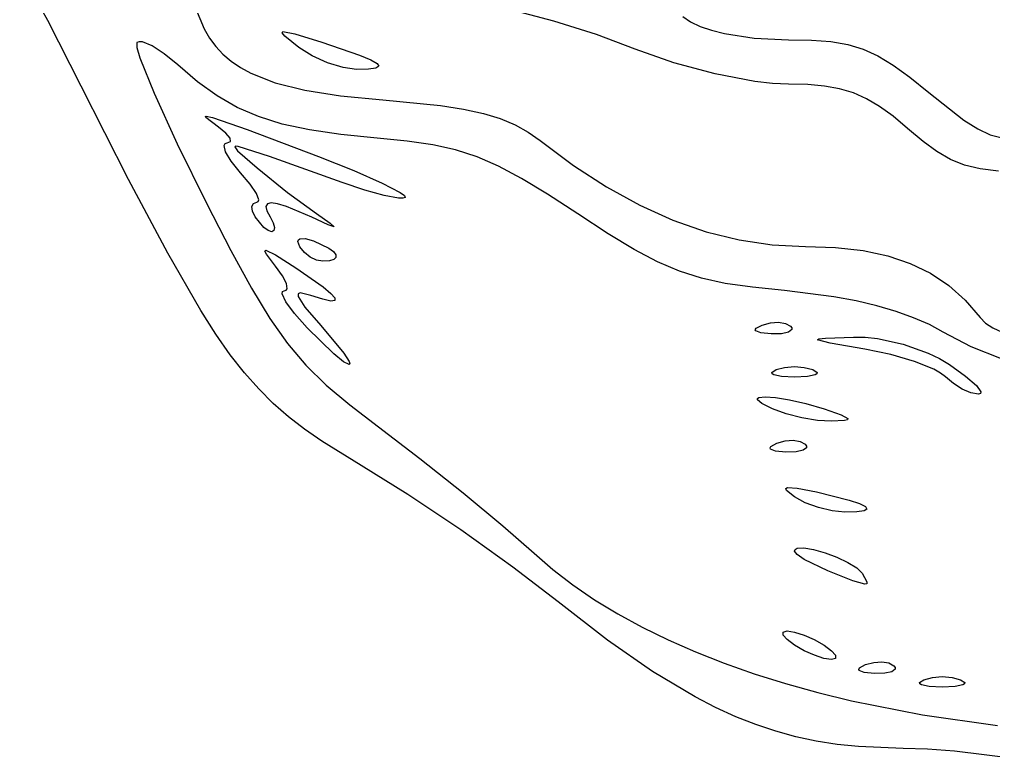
# Model space of a CAD drawing. Extents: x 9 to 1857, y 16 to 982.
# Drawn here: x 649.4 to 792.6, y 52.7 to 161.4 of the extents above; entities that cross this region are included whole.
import ezdxf

# ---------------------------------------------------------------- set-up
doc = ezdxf.new("R2010")
doc.units = 0

msp = doc.modelspace()

# ---------------------------------------------------------------- linework, layer by layer
at = {"layer": 'Layer 1'}
for p, q in [((653.556386, 161.263977), (649.399412, 169.026828)), ((675.28987, 163.10202), (676.544397, 160.040712)), ((727.990139, 161.177565), (721.866946, 162.785626)), ((658.4758, 151.61413), (653.556386, 161.263977)), ((734.274602, 159.199057), (727.990139, 161.177565)), ((746.95281, 161.83314), (748.084832, 161.078351)), ((748.084832, 161.078351), (749.49729, 160.406875)), ((676.544397, 160.040712), (677.339736, 158.689604)), ((688.038087, 159.431527), (688.137614, 159.632001)), ((688.413217, 158.982034), (688.038087, 159.431527)), ((688.137614, 159.632001), (689.875894, 159.311883)), ((689.875894, 159.311883), (693.85857, 158.07366)), ((739.95623, 157.07098), (734.274602, 159.199057)), ((749.49729, 160.406875), (751.165816, 159.824053)), ((751.165816, 159.824053), (753.066044, 159.335224)), ((753.066044, 159.335224), (757.464131, 158.660906)), ((666.978834, 158.148601), (666.64593, 158.00598)), ((666.64593, 158.00598), (666.646743, 157.312175)), ((667.481913, 158.106323), (666.978834, 158.148601)), ((668.899491, 157.520919), (667.481913, 158.106323)), ((677.339736, 158.689604), (678.260687, 157.451537)), ((690.47219, 157.31), (688.413217, 158.982034)), ((693.85857, 158.07366), (699.41079, 156.16032)), ((757.464131, 158.660906), (762.49661, 158.42664)), ((762.49661, 158.42664), (765.869033, 158.368779)), ((765.869033, 158.368779), (768.72541, 158.158891)), ((768.72541, 158.158891), (771.210312, 157.742522)), ((771.210312, 157.742522), (773.46831, 157.065217)), ((666.646743, 157.312175), (667.100113, 155.774743)), ((670.700457, 156.357465), (668.899491, 157.520919)), ((672.6866, 154.72366), (670.700457, 156.357465)), ((678.260687, 157.451537), (679.317424, 156.321519)), ((679.317424, 156.321519), (680.520118, 155.294557)), ((692.448114, 156.056379), (690.47219, 157.31)), ((690.47219, 157.31), (690.47219, 157.31)), ((699.41079, 156.16032), (701.074408, 155.467196)), ((745.631366, 155.036084), (739.95623, 157.07098)), ((773.46831, 157.065217), (775.643977, 156.072522)), ((667.100113, 155.774743), (669.195374, 150.558198)), ((675.602096, 152.23124), (672.6866, 154.72366)), ((680.520118, 155.294557), (681.878943, 154.365659)), ((694.710924, 155.029769), (692.448114, 156.056379)), ((696.981441, 154.336112), (694.710924, 155.029769)), ((701.074408, 155.467196), (702.020129, 154.931246)), ((702.020129, 154.931246), (702.265775, 154.538579)), ((751.710068, 153.3982), (745.631366, 155.036084)), ((775.643977, 156.072522), (777.881885, 154.70998)), ((777.881885, 154.70998), (780.326605, 152.923138)), ((681.878943, 154.365659), (683.40407, 153.529832)), ((683.40407, 153.529832), (686.993922, 152.117425)), ((698.98049, 154.08135), (696.981441, 154.336112)), ((700.728133, 154.127523), (698.98049, 154.08135)), ((701.829168, 154.275301), (700.728133, 154.127523)), ((702.265775, 154.538579), (701.829168, 154.275301)), ((757.542525, 152.306256), (751.710068, 153.3982)), ((678.460041, 150.166453), (675.602096, 152.23124)), ((686.993922, 152.117425), (691.371053, 151.017397)), ((760.163347, 152.011552), (757.542525, 152.306256)), ((762.47893, 151.90918), (760.163347, 152.011552)), ((765.318621, 151.844149), (762.47893, 151.90918)), ((767.803096, 151.62803), (765.318621, 151.844149)), ((780.326605, 152.923138), (783.12271, 150.65754)), ((665.452707, 137.873527), (658.4758, 151.61413)), ((669.195374, 150.558198), (672.593413, 143.134743)), ((691.371053, 151.017397), (696.616843, 150.189808)), ((770.017144, 151.229282), (767.803096, 151.62803)), ((772.045555, 150.616364), (770.017144, 151.229282)), ((773.973119, 149.757736), (772.045555, 150.616364)), ((783.12271, 150.65754), (788.287874, 146.600043)), ((681.396459, 148.479396), (678.460041, 150.166453)), ((696.616843, 150.189808), (702.81267, 149.59472)), ((702.81267, 149.59472), (711.33297, 148.758212)), ((775.884627, 148.621858), (773.973119, 149.757736)), ((684.547375, 147.120166), (681.396459, 148.479396)), ((711.33297, 148.758212), (714.71574, 148.225051)), ((714.71574, 148.225051), (717.616995, 147.58854)), ((717.616995, 147.58854), (720.114291, 146.828618)), ((777.864867, 147.17719), (775.884627, 148.621858)), ((676.740636, 147.154047), (676.866194, 147.20801)), ((676.811398, 147.00592), (676.740636, 147.154047)), ((678.6532, 145.59084), (676.811398, 147.00592)), ((676.866194, 147.20801), (677.787163, 147.009631)), ((677.787163, 147.009631), (682.874746, 145.220964)), ((688.048813, 146.038861), (684.547375, 147.120166)), ((720.114291, 146.828618), (722.285182, 145.925226)), ((779.99863, 145.39219), (777.864867, 147.17719)), ((788.287874, 146.600043), (790.320325, 145.315984)), ((679.763292, 144.693318), (678.6532, 145.59084)), ((680.377025, 143.95322), (679.763292, 144.693318)), ((682.874746, 145.220964), (693.3684, 141.25891)), ((692.036797, 145.185577), (688.048813, 146.038861)), ((696.647351, 144.510411), (692.036797, 145.185577)), ((722.285182, 145.925226), (724.207224, 144.858303)), ((724.207224, 144.858303), (725.95797, 143.60779)), ((782.273211, 143.476753), (779.99863, 145.39219)), ((790.320325, 145.315984), (792.158772, 144.465522)), ((679.631104, 143.157775), (679.94577, 143.25313)), ((679.94577, 143.25313), (680.451988, 143.447504)), ((680.451988, 143.447504), (680.377025, 143.95322)), ((702.0165, 143.96346), (696.647351, 144.510411)), ((706.402002, 143.521542), (702.0165, 143.96346)), ((710.172475, 142.964618), (706.402002, 143.521542)), ((725.95797, 143.60779), (730.854002, 139.943344)), ((784.33091, 141.970858), (782.273211, 143.476753)), ((792.158772, 144.465522), (793.932781, 144.001512)), ((672.593413, 143.134743), (676.95593, 134.28278)), ((679.492681, 142.897397), (679.631104, 143.157775)), ((679.712314, 141.9534), (679.492681, 142.897397)), ((680.540157, 140.564788), (679.712314, 141.9534)), ((681.176511, 142.774812), (681.048556, 142.672728)), ((681.048556, 142.672728), (681.472782, 142.100277)), ((681.563193, 142.748524), (681.176511, 142.774812)), ((681.472782, 142.100277), (684.36948, 139.60012)), ((686.177397, 141.275446), (681.563193, 142.748524)), ((713.535248, 142.214277), (710.172475, 142.964618)), ((716.69765, 141.192114), (713.535248, 142.214277)), ((786.321097, 140.826993), (784.33091, 141.970858)), ((681.9117, 138.87521), (680.540157, 140.564788)), ((696.85208, 137.41163), (686.177397, 141.275446)), ((693.3684, 141.25891), (698.592391, 139.18119)), ((719.867008, 139.819718), (716.69765, 141.192114)), ((788.393143, 139.997645), (786.321097, 140.826993)), ((684.36948, 139.60012), (688.831921, 135.976163)), ((698.592391, 139.18119), (702.74105, 137.350381)), ((723.25065, 138.018683), (719.867008, 139.819718)), ((730.854002, 139.943344), (735.739372, 136.771277)), ((790.696418, 139.435303), (788.393143, 139.997645)), ((793.380294, 139.092454), (790.696418, 139.435303)), ((671.196298, 127.02897), (665.452707, 137.873527)), ((683.315983, 137.188261), (681.9117, 138.87521)), ((727.055905, 135.7106), (723.25065, 138.018683)), ((684.232959, 135.806795), (683.315983, 137.188261)), ((700.190691, 136.29502), (696.85208, 137.41163)), ((703.054061, 135.509954), (700.190691, 136.29502)), ((702.74105, 137.350381), (705.395409, 135.964571)), ((735.739372, 136.771277), (740.616999, 134.090424)), ((684.584507, 134.873371), (684.232959, 135.806795)), ((684.523834, 134.619225), (684.584507, 134.873371)), ((688.831921, 135.976163), (693.05881, 132.85694)), ((705.137546, 135.128281), (703.054061, 135.509954)), ((705.79163, 135.11117), (705.137546, 135.128281)), ((705.395409, 135.964571), (706.031299, 135.500444)), ((706.1365, 135.22185), (705.79163, 135.11117)), ((706.031299, 135.500444), (706.1365, 135.22185)), ((731.4901, 132.81706), (727.055905, 135.7106)), ((676.95593, 134.28278), (680.494449, 127.426152)), ((683.591461, 133.892428), (683.796203, 134.359139)), ((683.685124, 133.201694), (683.591461, 133.892428)), ((683.796203, 134.359139), (684.29251, 134.53055)), ((684.29251, 134.53055), (684.523834, 134.619225)), ((685.86158, 134.297393), (685.648765, 133.911683)), ((685.648765, 133.911683), (685.782682, 133.265289)), ((685.782682, 133.265289), (686.25629, 132.35826)), ((686.428166, 134.422365), (685.86158, 134.297393)), ((687.355563, 134.286549), (686.428166, 134.422365)), ((688.650809, 133.889894), (687.355563, 134.286549)), ((692.37301, 132.31386), (688.650809, 133.889894)), ((740.616999, 134.090424), (745.489807, 131.899615)), ((684.08403, 132.35822), (683.685124, 133.201694)), ((685.351216, 130.824052), (684.08396, 132.35826)), ((684.08396, 132.35826), (684.08403, 132.35822)), ((686.25629, 132.35826), (686.691883, 131.514786)), ((694.792808, 131.209168), (692.37301, 132.31386)), ((693.05881, 132.85694), (695.090902, 131.445226)), ((735.981636, 129.883795), (731.4901, 132.81706)), ((745.489807, 131.899615), (750.360717, 130.197685)), ((685.985026, 130.357341), (685.351216, 130.824052)), ((686.5127, 130.18593), (685.985026, 130.357341)), ((686.8285, 130.357341), (686.5127, 130.18593)), ((686.691883, 131.514786), (686.885424, 130.824052)), ((686.885424, 130.824052), (686.8285, 130.357341)), ((695.683836, 130.907796), (694.792808, 131.209168)), ((695.090902, 131.445226), (695.683836, 130.907796)), ((690.34287, 128.745904), (690.418997, 128.995561)), ((690.418997, 128.995561), (690.628118, 129.155521)), ((690.628118, 129.155521), (691.418539, 129.195158)), ((691.418539, 129.195158), (692.66053, 128.84243)), ((739.818373, 127.555513), (735.981636, 129.883795)), ((750.360717, 130.197685), (755.23265, 128.983465)), ((755.23265, 128.983465), (760.108527, 128.255789)), ((690.6164, 127.98869), (690.34287, 128.745904)), ((691.293022, 127.154873), (690.6164, 127.98869)), ((690.6164, 127.98869), (690.6164, 127.98869)), ((692.66053, 128.84243), (694.894999, 127.764246)), ((694.894999, 127.764246), (695.558202, 127.2582)), ((743.229146, 125.747346), (739.818373, 127.555513)), ((760.108527, 128.255789), (764.99127, 128.01349)), ((764.99127, 128.01349), (769.426706, 127.864083)), ((769.426706, 127.864083), (773.453853, 127.408027)), ((676.061956, 118.598959), (671.196298, 127.02897)), ((680.494449, 127.426152), (683.51116, 121.893403)), ((685.501119, 127.338904), (685.638946, 127.465654)), ((685.707211, 126.906927), (685.501119, 127.338904)), ((685.638946, 127.465654), (687.032059, 126.796314)), ((687.06545, 125.13444), (685.707211, 126.906927)), ((687.032059, 126.796314), (690.05795, 124.8846)), ((692.154199, 126.472048), (691.293022, 127.154873)), ((693.089309, 126.010678), (692.154199, 126.472048)), ((695.627834, 126.107085), (694.982204, 125.910956)), ((695.558202, 127.2582), (695.907179, 126.800278)), ((695.933274, 126.410049), (695.627834, 126.107085)), ((695.907179, 126.800278), (695.933274, 126.410049)), ((773.453853, 127.408027), (777.101605, 126.633574)), ((777.101605, 126.633574), (780.398857, 125.528972)), ((688.086499, 123.721911), (687.06545, 125.13444)), ((690.05795, 124.8846), (694.058769, 122.093928)), ((693.98773, 125.84123), (693.089309, 126.010678)), ((694.982204, 125.910956), (693.98773, 125.84123)), ((746.442787, 124.374425), (743.229146, 125.747346)), ((780.398857, 125.528972), (783.374505, 124.082473)), ((688.662635, 122.565176), (688.086499, 123.721911)), ((749.68813, 123.351884), (746.442787, 124.374425)), ((753.194008, 122.594854), (749.68813, 123.351884)), ((783.374505, 124.082473), (786.057443, 122.282327)), ((683.51116, 121.893403), (686.212615, 117.416353)), ((688.602864, 121.570799), (688.752823, 121.783601)), ((688.752823, 121.783601), (688.662635, 122.565176)), ((694.058769, 122.093928), (695.205896, 121.121794)), ((757.189253, 122.018469), (753.194008, 122.594854)), ((761.9027, 121.53786), (757.189253, 122.018469)), ((786.057443, 122.282327), (788.476567, 120.116782)), ((688.046559, 121.068023), (688.072474, 121.385706)), ((688.592343, 119.901241), (688.046559, 121.068023)), ((688.072474, 121.385706), (688.31603, 121.49655)), ((688.31603, 121.49655), (688.602864, 121.570799)), ((690.683966, 121.188557), (690.377279, 121.038414)), ((690.377279, 121.038414), (690.387794, 120.648728)), ((690.387794, 120.648728), (691.379077, 119.094527)), ((692.23029, 120.8264), (690.683966, 121.188557)), ((694.001777, 120.249005), (692.23029, 120.8264)), ((695.205896, 121.121794), (695.77822, 120.442904)), ((695.77822, 120.442904), (695.771282, 120.065588)), ((769.152656, 120.629933), (761.9027, 121.53786)), ((772.445778, 120.013775), (769.152656, 120.629933)), ((689.842762, 118.174407), (688.592343, 119.901241)), ((691.379077, 119.094527), (693.69512, 116.41357)), ((695.180621, 119.998178), (694.001777, 120.249005)), ((695.771282, 120.065588), (695.180621, 119.998178)), ((775.506475, 119.292428), (772.445778, 120.013775)), ((778.326356, 118.468097), (775.506475, 119.292428)), ((788.476567, 120.116782), (790.66077, 117.57409)), ((678.276617, 115.13894), (676.061956, 118.598959)), ((691.6872, 116.06572), (689.842762, 118.174407)), ((780.897031, 117.542988), (778.326356, 118.468097)), ((783.210109, 116.519307), (780.897031, 117.542988)), ((790.66077, 117.57409), (791.463397, 116.758292)), ((686.212615, 117.416353), (688.805367, 113.726817)), ((695.609548, 112.230195), (691.6872, 116.06572)), ((691.6872, 116.06572), (691.6872, 116.06572)), ((693.69512, 116.41357), (697.095465, 112.332379)), ((757.740288, 115.980627), (758.6222, 116.46358)), ((758.6222, 116.46349), (759.832788, 116.802946)), ((758.6222, 116.46358), (758.6222, 116.46349)), ((759.832788, 116.802946), (761.021325, 116.883775)), ((761.021325, 116.883775), (762.0512, 116.711614)), ((762.0512, 116.711614), (762.7858, 116.2921)), ((762.7858, 116.2921), (762.964449, 116.031956)), ((762.964449, 116.031956), (762.966841, 115.796031)), ((785.2572, 115.39926), (783.210109, 116.519307)), ((791.463397, 116.758292), (792.549624, 116.029949)), ((792.549624, 116.029949), (793.893348, 115.390484)), ((680.405062, 112.101995), (678.276617, 115.13894)), ((757.608631, 115.771073), (757.740288, 115.980627)), ((757.67955, 115.586423), (757.608631, 115.771073)), ((758.418238, 115.30269), (757.67955, 115.586423)), ((759.9346, 115.15115), (758.418238, 115.30269)), ((761.447697, 115.188118), (759.9346, 115.15115)), ((762.489625, 115.415558), (761.447697, 115.188118)), ((762.966841, 115.796031), (762.489625, 115.415558)), ((767.929845, 114.518147), (772.0635, 114.69333)), ((772.0635, 114.69333), (773.762338, 114.662031)), ((773.762338, 114.662031), (775.575947, 114.467179)), ((789.342257, 113.242936), (785.2572, 115.39926)), ((688.805367, 113.726817), (691.495972, 110.556615)), ((766.734288, 114.267133), (766.955766, 114.411665)), ((768.621436, 113.787545), (766.734288, 114.267133)), ((766.955766, 114.411665), (767.929845, 114.518147)), ((773.7359, 112.92664), (768.621436, 113.787545)), ((775.575947, 114.467179), (779.35575, 113.641919)), ((779.35575, 113.641919), (783.019453, 112.327755)), ((793.795459, 111.510264), (789.342257, 113.242936)), ((682.491715, 109.427937), (680.405062, 112.101995)), ((697.051048, 111.063416), (695.609548, 112.230195)), ((697.095465, 112.332379), (697.881554, 111.090865)), ((777.539689, 112.13838), (773.7359, 112.92664)), ((781.039813, 111.107739), (777.539689, 112.13838)), ((783.019453, 112.327755), (784.687937, 111.521772)), ((691.495972, 110.556615), (694.490982, 107.637563)), ((697.87537, 110.63489), (697.051048, 111.063416)), ((697.986069, 110.752834), (697.87537, 110.63489)), ((697.881554, 111.090865), (697.986069, 110.752834)), ((761.927323, 110.240229), (763.374138, 110.353223)), ((763.374138, 110.353223), (764.820933, 110.240229)), ((783.84778, 109.968353), (781.039813, 111.107739)), ((784.687937, 111.521772), (786.1836, 110.63489)), ((786.1836, 110.63489), (788.534073, 108.957929)), ((684.580998, 107.056579), (682.491715, 109.427937)), ((760.032878, 109.475817), (760.6587, 109.90125)), ((760.073985, 109.28974), (760.032878, 109.475817)), ((760.33625, 109.127418), (760.073985, 109.28974)), ((761.479697, 108.89201), (760.33625, 109.127418)), ((760.6587, 109.90125), (761.927323, 110.240229)), ((760.6587, 109.90125), (760.6587, 109.90125)), ((763.3741, 108.80555), (761.479697, 108.89201)), ((765.268545, 108.89201), (763.3741, 108.80555)), ((764.820933, 110.240229), (766.0895, 109.90125)), ((766.411988, 109.127418), (765.268545, 108.89201)), ((766.0895, 109.90125), (766.715336, 109.475817)), ((766.674242, 109.28974), (766.411988, 109.127418)), ((766.715336, 109.475817), (766.674242, 109.28974)), ((784.870801, 109.399642), (783.84778, 109.968353)), ((785.5751, 108.85386), (784.870801, 109.399642)), ((788.534073, 108.957929), (790.116238, 107.582489)), ((694.490982, 107.637563), (697.99695, 104.701479)), ((786.750484, 107.859425), (785.5751, 108.85386)), ((785.5751, 108.85386), (785.5751, 108.85386)), ((788.055675, 107.047084), (786.750484, 107.859425)), ((790.116238, 107.582489), (790.791108, 106.650665)), ((686.717334, 104.927733), (684.580998, 107.056579)), ((789.331728, 106.500803), (788.055675, 107.047084)), ((790.4197, 106.30455), (789.331728, 106.500803)), ((790.744875, 106.395513), (790.4197, 106.30455)), ((790.791108, 106.650665), (790.744875, 106.395513)), ((688.945145, 102.981213), (686.717334, 104.927733)), ((697.99695, 104.701479), (702.22043, 101.48018)), ((757.923805, 105.45593), (757.930136, 105.651059)), ((758.548358, 104.898418), (757.923805, 105.45593)), ((757.930136, 105.651059), (758.130258, 105.790438)), ((758.130258, 105.790438), (759.056038, 105.90194)), ((760.1156, 104.1179), (758.548358, 104.898418)), ((759.056038, 105.90194), (760.589462, 105.790438)), ((760.589462, 105.790438), (762.618852, 105.45593)), ((762.618852, 105.45593), (765.032524, 104.898418)), ((765.032524, 104.898418), (767.7188, 104.1179)), ((762.145394, 103.398018), (760.1156, 104.1179)), ((760.1156, 104.1179), (760.1156, 104.1179)), ((764.4603, 102.818085), (762.145394, 103.398018)), ((767.7188, 104.1179), (770.221488, 103.253527)), ((770.221488, 103.253527), (771.2088, 102.711281)), ((691.308855, 101.156829), (688.945145, 102.981213)), ((766.775206, 102.437285), (764.4603, 102.818085)), ((768.805, 102.3148), (766.775206, 102.437285)), ((770.722663, 102.42157), (768.805, 102.3148)), ((771.147292, 102.539208), (770.722663, 102.42157)), ((771.2088, 102.711281), (771.147292, 102.539208)), ((693.852885, 99.394396), (691.308855, 101.156829)), ((702.22043, 101.48018), (708.291677, 96.84411)), ((699.6596, 95.81463), (693.852885, 99.394396)), ((759.91263, 98.601977), (760.7945, 99.08493)), ((760.7945, 99.08485), (762.005102, 99.424301)), ((760.7945, 99.08493), (760.7945, 99.08485)), ((762.005102, 99.424301), (763.193663, 99.50513)), ((763.193663, 99.50513), (764.223542, 99.332969)), ((764.223542, 99.332969), (764.9581, 98.91345)), ((764.9581, 98.91345), (765.136778, 98.653309)), ((759.780975, 98.392423), (759.91263, 98.601977)), ((759.851888, 98.207773), (759.780975, 98.392423)), ((760.590552, 97.92404), (759.851888, 98.207773)), ((762.1069, 97.7725), (760.590552, 97.92404)), ((763.620011, 97.809473), (762.1069, 97.7725)), ((764.661963, 98.036915), (763.620011, 97.809473)), ((765.139183, 98.417387), (764.661963, 98.036915)), ((765.136778, 98.653309), (765.139183, 98.417387)), ((708.291677, 96.84411), (714.626053, 91.791606)), ((706.534228, 91.539231), (699.6596, 95.81463)), ((714.626053, 91.791606), (720.473367, 86.93304)), ((762.104423, 92.408048), (762.326188, 92.559974)), ((762.210014, 92.12906), (762.104423, 92.408048)), ((763.3741, 91.18321), (762.210014, 92.12906)), ((762.326188, 92.559974), (763.780942, 92.489331)), ((763.780942, 92.489331), (766.6326, 91.93051)), ((766.6326, 91.93051), (771.434456, 90.704006)), ((714.285157, 86.327066), (706.534228, 91.539231)), ((764.967872, 90.324399), (763.3741, 91.18321)), ((763.3741, 91.18321), (763.3741, 91.18321)), ((766.898525, 89.616111), (764.967872, 90.324399)), ((771.434456, 90.704006), (772.925562, 90.188969)), ((768.922516, 89.131791), (766.898525, 89.616111)), ((770.7963, 88.94488), (768.922516, 89.131791)), ((772.540671, 88.987139), (770.7963, 88.94488)), ((773.613619, 89.141402), (772.540671, 88.987139)), ((772.925562, 90.188969), (773.7939, 89.75104)), ((774.027307, 89.398943), (773.613619, 89.141402)), ((773.7939, 89.75104), (774.027307, 89.398943)), ((721.962283, 80.837208), (714.285157, 86.327066)), ((720.473367, 86.93304), (725.08343, 82.87878)), ((763.374, 83.20744), (763.471847, 83.459692)), ((763.759677, 82.68246), (763.374, 83.20744)), ((763.471847, 83.459692), (763.749646, 83.615244)), ((763.749646, 83.615244), (764.750659, 83.667108)), ((764.750659, 83.667108), (766.188149, 83.424757)), ((766.188149, 83.424757), (767.873225, 82.949912)), ((725.08343, 82.87878), (727.823794, 80.505733)), ((764.809788, 81.957411), (763.759677, 82.68246)), ((768.2618, 80.29), (764.809788, 81.957411)), ((767.873225, 82.949912), (769.616998, 82.3043)), ((769.616998, 82.3043), (771.230578, 81.549643)), ((728.6155, 75.72873), (721.962283, 80.837208)), ((727.823794, 80.505733), (730.788976, 78.229582)), ((771.933644, 78.843425), (768.2618, 80.29)), ((768.2618, 80.29), (768.2618, 80.29)), ((771.230578, 81.549643), (772.525075, 80.747665)), ((772.525075, 80.747665), (773.3116, 79.96009)), ((773.6946, 78.326151), (771.933644, 78.843425)), ((773.3116, 79.96009), (774.001606, 78.708325)), ((730.788976, 78.229582), (733.974222, 76.052097)), ((774.001288, 78.406673), (773.6946, 78.326151)), ((774.001606, 78.708325), (774.001288, 78.406673)), ((733.974222, 76.052097), (737.374775, 73.975047)), ((735.853674, 70.120755), (728.6155, 75.72873)), ((737.374775, 73.975047), (740.98588, 72.0002)), ((740.98588, 72.0002), (744.80278, 70.129326)), ((761.700733, 71.300291), (762.2871, 71.46645)), ((761.710063, 70.847875), (761.700733, 71.300291)), ((762.279436, 70.178297), (761.710063, 70.847875)), ((762.2871, 71.46645), (763.387648, 71.300291)), ((763.387648, 71.300291), (764.778438, 70.847875)), ((764.778438, 70.847875), (766.281258, 70.178297)), ((742.510686, 65.483656), (735.853674, 70.120755)), ((744.80278, 70.129326), (748.820719, 68.364192)), ((763.3732, 69.36065), (762.279436, 70.178297)), ((764.809844, 68.543005), (763.3732, 69.36065)), ((763.3732, 69.36065), (763.3732, 69.36065)), ((766.281258, 70.178297), (767.7179, 69.36065)), ((767.7179, 69.36065), (768.811708, 68.543005)), ((748.820719, 68.364192), (753.034942, 66.706568)), ((766.312675, 67.87343), (764.809844, 68.543005)), ((767.703494, 67.421018), (766.312675, 67.87343)), ((768.8041, 67.25486), (767.703494, 67.421018)), ((769.390423, 67.421018), (768.8041, 67.25486)), ((768.811708, 68.543005), (769.381088, 67.87343)), ((769.381088, 67.87343), (769.390423, 67.421018)), ((753.034942, 66.706568), (757.440693, 65.158222)), ((772.814031, 65.807513), (772.945688, 66.017067)), ((772.945688, 66.017067), (773.8276, 66.50002)), ((773.8276, 66.49993), (775.038202, 66.839386)), ((773.8276, 66.50002), (773.8276, 66.49993)), ((775.038202, 66.839386), (776.226763, 66.920215)), ((776.226763, 66.920215), (777.256642, 66.748054)), ((777.256642, 66.748054), (777.9912, 66.32854)), ((777.9912, 66.32854), (778.169878, 66.068396)), ((778.169878, 66.068396), (778.172283, 65.832471)), ((748.749458, 61.748257), (742.510686, 65.483656)), ((757.440693, 65.158222), (762.033216, 63.720924)), ((772.88495, 65.622862), (772.814031, 65.807513)), ((773.623638, 65.33913), (772.88495, 65.622862)), ((775.14, 65.18759), (773.623638, 65.33913)), ((776.653111, 65.224558), (775.14, 65.18759)), ((777.695063, 65.451997), (776.653111, 65.224558)), ((778.172283, 65.832471), (777.695063, 65.451997)), ((782.3811, 64.28235), (783.649725, 64.621329)), ((783.649725, 64.621329), (785.09655, 64.734322)), ((785.09655, 64.734322), (786.543375, 64.621329)), ((786.543375, 64.621329), (787.812, 64.28235)), ((762.033216, 63.720924), (766.807755, 62.396441)), ((781.75532, 63.856917), (782.3811, 64.28235)), ((781.796429, 63.67084), (781.75532, 63.856917)), ((782.058687, 63.508517), (781.796429, 63.67084)), ((783.202111, 63.27311), (782.058687, 63.508517)), ((782.3811, 64.28235), (782.3811, 64.28235)), ((785.0965, 63.18665), (783.202111, 63.27311)), ((786.990947, 63.27311), (785.0965, 63.18665)), ((788.1344, 63.508517), (786.990947, 63.27311)), ((787.812, 64.28235), (788.437778, 63.856917)), ((788.396666, 63.67084), (788.1344, 63.508517)), ((788.437778, 63.856917), (788.396666, 63.67084)), ((751.762917, 60.197078), (748.749458, 61.748257)), ((766.807755, 62.396441), (771.759553, 61.186544)), ((754.732912, 58.845384), (751.762917, 60.197078)), ((771.759553, 61.186544), (782.175907, 59.117579)), ((757.679809, 57.684526), (754.732912, 58.845384)), ((782.175907, 59.117579), (793.24423, 57.52818)), ((760.623972, 56.70586), (757.679809, 57.684526)), ((763.585766, 55.900736), (760.623972, 56.70586)), ((766.585558, 55.26051), (763.585766, 55.900736)), ((769.643712, 54.776532), (766.585558, 55.26051)), ((772.780593, 54.440158), (769.643712, 54.776532)), ((779.372, 54.17563), (772.780593, 54.440158)), ((782.950954, 54.073085), (779.372, 54.17563)), ((786.908195, 53.78325), (782.950954, 54.073085)), ((795.638512, 52.691029), (786.908195, 53.78325))]:
    msp.add_line(p, q, dxfattribs=at)

doc.saveas('drawing.dxf')
